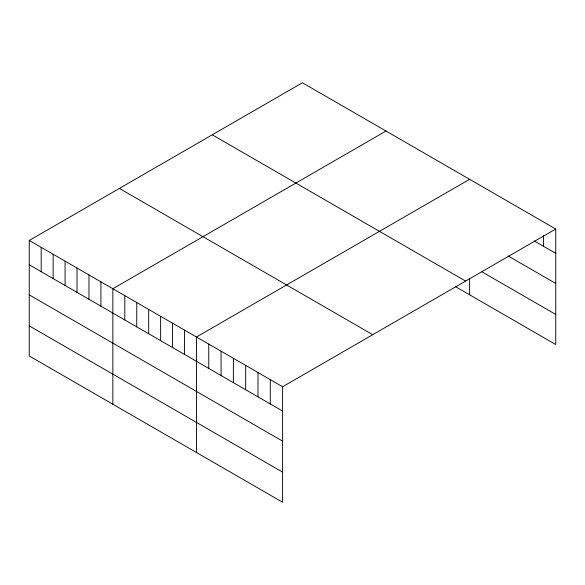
<?xml version="1.0" encoding="UTF-8"?>
<svg xmlns="http://www.w3.org/2000/svg" width="585" height="585" viewBox="0 0 585 585"><rect width="100%" height="100%" fill="white"/><g stroke="black" fill="none" stroke-linecap="round" stroke-linejoin="round"><path stroke-width="0.88" d="M555.75 229.035L282.599 386.736L282.599 502.237L29.25 355.965L29.25 240.464L302.401 82.763L555.75 229.035L555.75 344.536L455.43 286.613M386.005 131.033L112.854 288.734L112.854 404.235M469.609 179.302L196.458 337.004L196.458 452.505M534.215 240.932L555.75 253.363M508.065 255.923L555.75 283.447M481.916 271.82L555.75 314.452M212.26 134.806L465.609 281.071M119.391 188.421L372.74 334.693M29.25 240.464L282.599 386.736M29.25 264.793L282.599 411.065M29.25 294.884L282.599 441.148M29.25 325.882L282.599 472.153M543.443 235.441L543.443 246.256M469.609 278.394L469.609 294.803M270.292 379.628L270.292 403.957M257.985 372.521L257.985 396.857M245.685 365.42L245.685 389.749M233.378 358.312L233.378 382.648M221.071 351.212L221.071 375.541M208.765 344.104L208.765 368.44M184.516 330.108L184.516 354.437M172.575 323.212L172.575 347.541M160.626 316.317L160.626 340.645M148.685 309.421L148.685 333.75M136.744 302.525L136.744 326.854M124.802 295.63L124.802 319.958M100.912 281.838L100.912 306.167M88.971 274.943L88.971 299.271M77.023 268.047L77.023 292.376M65.081 261.151L65.081 285.48M53.14 254.256L53.14 278.584M41.191 247.36L41.191 271.689"/></g></svg>
